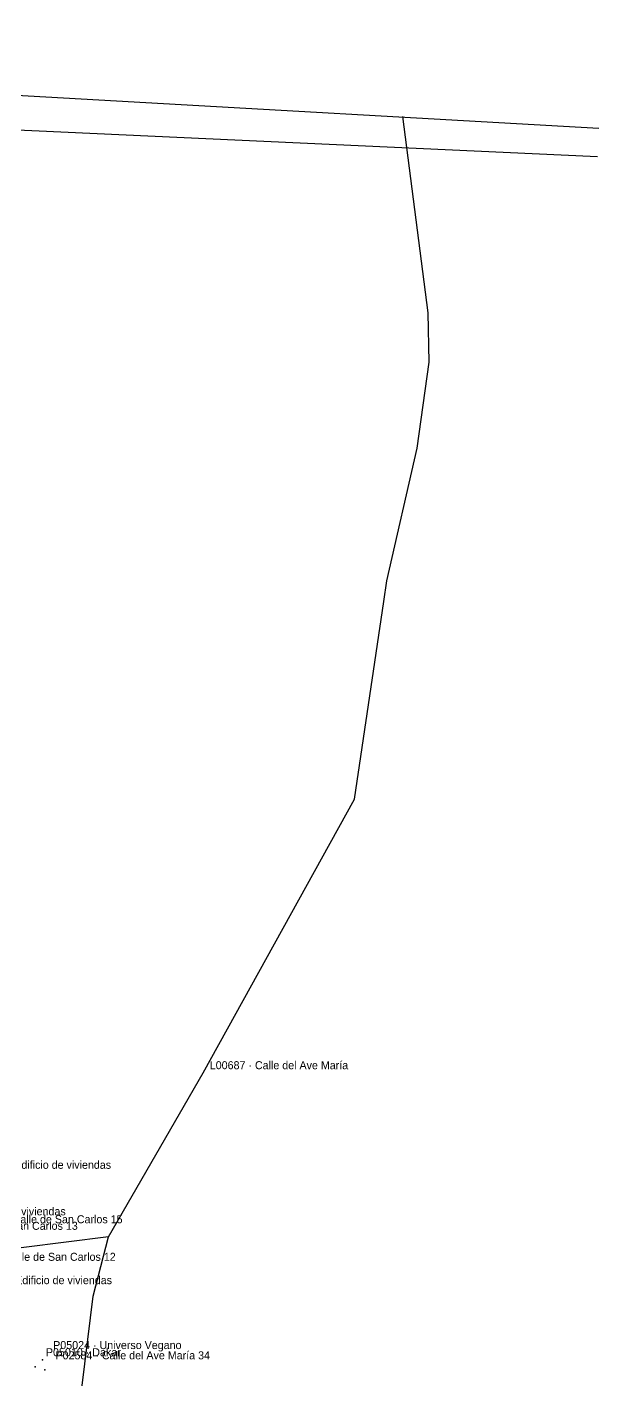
# Model space of a CAD drawing. Header units: metres. Extents: x 436207 to 441321, y 4465685 to 4475088.
# Drawn here: x 440515.3 to 440622.6, y 4473526.3 to 4473779.9 of the extents above; entities that cross this region are included whole.
import ezdxf

# ---------------------------------------------------------------- set-up
doc = ezdxf.new("R2010")
doc.units = ezdxf.units.M
for name, color, linetype, true_color in [('G_L_INF', 7, 'CONTINUOUS', 0x777777), ('G_L_TRA', 7, 'CONTINUOUS', 0x376b91), ('G_P_COM', 7, 'CONTINUOUS', 0xce3b37), ('G_P_EQU', 7, 'CONTINUOUS', 0x8e5aa4), ('G_P_UMB', 7, 'CONTINUOUS', 0x9e6a39), ('T_A_EDI', 7, 'CONTINUOUS', 0xa4a4a4), ('T_L_INF', 7, 'CONTINUOUS', 0x777777), ('T_P_COM', 7, 'CONTINUOUS', 0xce3b37), ('T_P_EQU', 7, 'CONTINUOUS', 0x8e5aa4), ('T_P_UMB', 7, 'CONTINUOUS', 0x9e6a39)]:
    doc.layers.add(name, color=color, linetype=linetype, true_color=true_color)

msp = doc.modelspace()

# ---------------------------------------------------------------- linework, layer by layer
at = {"layer": 'G_L_INF'}
for points in [[(440520.98, 4473398.04), (440520.64, 4473407.46), (440520.37, 4473415.1), (440525.6, 4473525.25), (440527.64, 4473541.96), (440530.52, 4473553.14), (440548.32, 4473583.88), (440576.7, 4473635.15), (440582.24, 4473672.24), (440582.8, 4473676.14), (440588.49, 4473701), (440590.74, 4473717.09), (440590.56, 4473726.34), (440585.78, 4473763.14)], [(440530.52, 4473553.14), (440474.88, 4473546.11), (440469.39, 4473545.41), (440427.46, 4473537.82), (440399.45, 4473532.36), (440393.51, 4473531.28)]]:
    msp.add_lwpolyline(points, dxfattribs=at)
at = {"layer": 'G_L_TRA'}
for points in [[(440280.42, 4473976.66), (440192.41, 4473929.48), (440172.32, 4473912.9), (440161.08, 4473899.06), (440148.17, 4473877.04), (440143.14, 4473857.46), (440142.76, 4473832.18), (440147.44, 4473811.5), (440159.06, 4473792.62), (440169.6, 4473784.4), (440183.43, 4473778.65), (440199, 4473775.45), (440248.27, 4473772.43), (440302.6, 4473769.23), (440331.07, 4473777.49), (440622.59, 4473761)], [(440191.39, 4473931.08), (440170.93, 4473914), (440159.66, 4473900.55), (440146.93, 4473877.76), (440141.47, 4473857.43), (440141.15, 4473832.03), (440145.7, 4473811.14), (440157.57, 4473791.61), (440168.34, 4473783.05), (440182.99, 4473776.95), (440198.34, 4473773.47), (440248.19, 4473770.04), (440302.47, 4473767.76), (440332.34, 4473768.95), (440622.34, 4473755.66)]]:
    msp.add_lwpolyline(points, dxfattribs=at)
at = {"layer": 'G_P_COM'}
msp.add_point((440518.16, 4473530.07), dxfattribs=at)
at = {"layer": 'G_P_EQU'}
msp.add_point((440516.8, 4473528.73), dxfattribs=at)
at = {"layer": 'G_P_UMB'}
msp.add_point((440518.6, 4473528.15), dxfattribs=at)

# ---------------------------------------------------------------- texts
at = {"layer": 'T_A_EDI'}
for s, p in [('A00428 · Edificio de viviendas', (440504.16, 4473565.87)), ('A00434 · Edificio de viviendas', (440495.64, 4473557.15)), ('A00721 · Edificio de viviendas', (440504.33, 4473544.24))]:
    msp.add_text(s, height=1.5, dxfattribs=at).set_placement(p)
at = {"layer": 'T_L_INF'}
msp.add_text('L00687 · Calle del Ave María', height=1.5, dxfattribs=at).set_placement((440549.55, 4473584.54))
at = {"layer": 'T_P_COM'}
msp.add_text('P05024 · Universo Vegano', height=1.5, dxfattribs=at).set_placement((440520.16, 4473532.07))
at = {"layer": 'T_P_EQU'}
msp.add_text('P05010 · Dakar', height=1.5, dxfattribs=at).set_placement((440518.8, 4473530.73))
at = {"layer": 'T_P_UMB'}
for s, p in [('P03011 · Calle de San Carlos 15', (440503.86, 4473555.66)), ('P03009 · Calle de San Carlos 13', (440495.45, 4473554.43)), ('P03493 · Calle de San Carlos 12', (440502.57, 4473548.62)), ('P02584 · Calle del Ave María 34', (440520.6, 4473530.15))]:
    msp.add_text(s, height=1.5, dxfattribs=at).set_placement(p)

doc.saveas('drawing.dxf')
